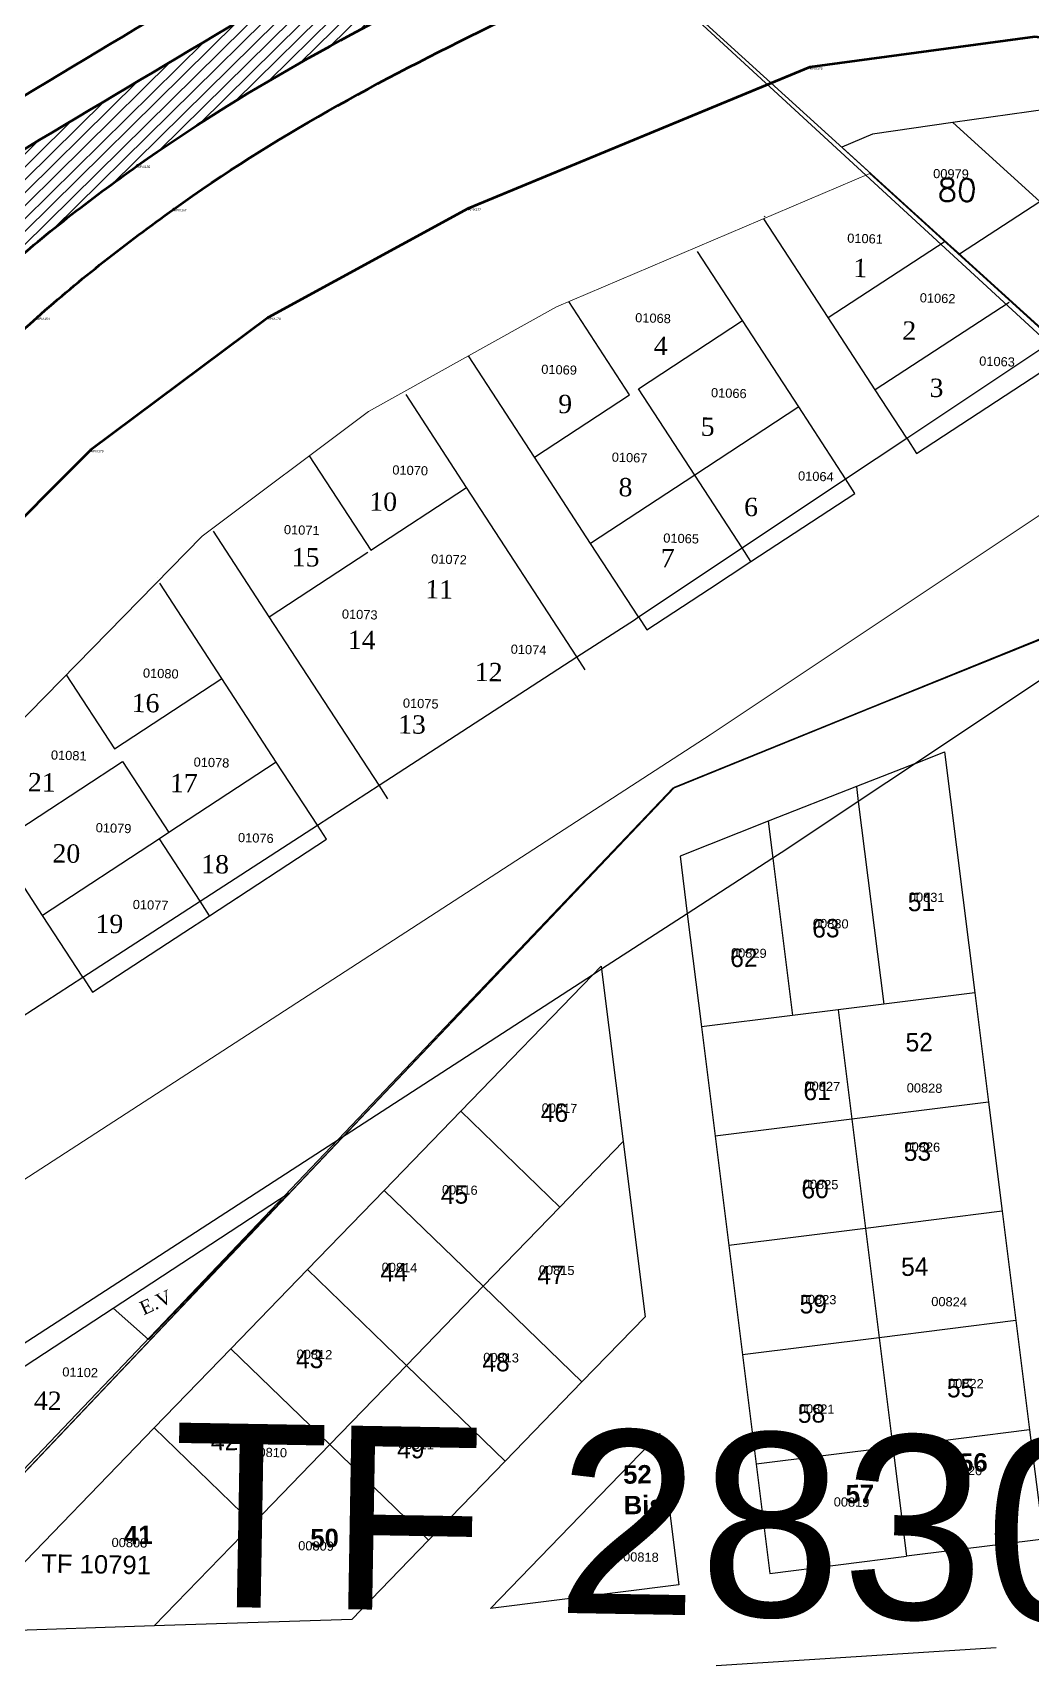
# Model space of a CAD drawing. Header units: metres. Extents: x 0 to 1324930, y 0 to 1631912.
# Drawn here: x 253748.6 to 253857.3, y 1631314.6 to 1631492.8 of the extents above; entities that cross this region are included whole.
import ezdxf
from ezdxf.enums import TextEntityAlignment as Align

# ---------------------------------------------------------------- set-up
doc = ezdxf.new("R2010")
doc.units = ezdxf.units.M
doc.header["$MEASUREMENT"] = 0
for name, color, linetype in [('A_revoir_niveau_0', 7, 'Continuous'), ('limites_parcelles', 7, 'Continuous'), ('limites_tf', 7, 'Continuous'), ('numero_lot', 7, 'Continuous'), ('numero_parcelle', 7, 'Continuous')]:
    doc.layers.add(name, color=color, linetype=linetype)
for name, color, linetype, lineweight in [('Div_Cont', 7, 'Continuous', 0), ('Numero Titre Foncier', 4, 'Continuous', 0), ('Régularisation', 1, 'Continuous', 40), ('Voirie', 252, 'Continuous', 0)]:
    doc.layers.add(name, color=color, linetype=linetype, lineweight=lineweight)
doc.layers.add('Lignes HT Vectorisées', color=6, linetype='Continuous', lineweight=0, true_color=0xff00ff)
doc.styles.get("Standard").update_dxf_attribs({"font": 'txt.shx'})
doc.styles.add('Style-Arial', font='arial.ttf')
doc.styles.add('style1', font='')
doc.styles.get('style1').set_extended_font_data('Times New Roman', bold=True)

msp = doc.modelspace()

# ---------------------------------------------------------------- hatches: boundary and pattern name
at = {"layer": 'voirie', "linetype": 'Continuous', "lineweight": 0}
h = msp.add_hatch(dxfattribs=at)
h.set_pattern_fill('HATCH', style=0, pattern_type=2)
h.set_pattern_definition([(44.628, (253668.0499, 1631419.1287), (-0.702501, 0.7116828), [])])
edge = h.paths.add_edge_path()
edge.add_line((254014.0793, 1631463.66775), (253932.93109, 1631503.37016))
edge.add_spline(control_points=[(253932.93109, 1631503.37016), (253924.09252, 1631507.6945), (253915.09848, 1631511.62657), (253905.97768, 1631515.40741), (253899.92181, 1631517.91774), (253893.64847, 1631519.63697), (253887.2927, 1631521.32485), (253883.30091, 1631522.38493), (253879.28576, 1631523.13048), (253875.20971, 1631523.67635), (253866.14483, 1631524.89033), (253856.92444, 1631525.11568), (253847.84401, 1631524.42704), (253840.3009, 1631523.85498), (253832.85261, 1631522.49576), (253825.45177, 1631520.45834), (253819.31819, 1631518.76978), (253813.36853, 1631516.94879), (253807.67377, 1631514.20063), (253799.46312, 1631510.23836), (253791.44754, 1631506.11622), (253783.65278, 1631501.49632), (253769.01177, 1631492.8187), (253754.39164, 1631484.12887), (253739.82402, 1631475.33933), (253733.47314, 1631471.50744), (253727.17317, 1631467.59583), (253720.82047, 1631463.76347), (253713.38388, 1631459.27723), (253705.76374, 1631455.13038), (253697.98561, 1631451.23046), (253690.62732, 1631447.54104), (253683.13811, 1631444.14849), (253675.43661, 1631441.29165), (253670.7603, 1631439.55699), (253666.08144, 1631437.83003), (253661.40557, 1631436.09464), (253655.08779, 1631433.74987), (253648.7612, 1631431.42864), (253642.45249, 1631429.05954)], knot_values=[0, 0, 0, 0, 0.093200309, 0.093200309, 0.093200309, 0.15508173, 0.15508173, 0.15508173, 0.193946821, 0.193946821, 0.193946821, 0.280380501, 0.280380501, 0.280380501, 0.352180884, 0.352180884, 0.352180884, 0.411686712, 0.411686712, 0.411686712, 0.497481536, 0.497481536, 0.497481536, 0.658631128, 0.658631128, 0.658631128, 0.728885801, 0.728885801, 0.728885801, 0.811127136, 0.811127136, 0.811127136, 0.888929419, 0.888929419, 0.888929419, 0.936170485, 0.936170485, 0.936170485, 1, 1, 1, 1], degree=3, periodic=0)
edge.add_line((253642.45249, 1631429.05954), (253634.56008, 1631426.09572))
edge.add_line((253634.56008, 1631426.09572), (253630.43622, 1631407.1851))
edge.add_spline(control_points=[(253630.43622, 1631407.1851), (253629.82756, 1631404.39402), (253633.35895, 1631402.30819), (253636.01409, 1631400.67875), (253639.34526, 1631398.63443), (253642.62531, 1631397.73497), (253646.19078, 1631397.2086), (253650.60421, 1631396.55705), (253655.09842, 1631396.24952), (253659.49086, 1631396.71624), (253663.44632, 1631397.13652), (253667.32498, 1631397.97817), (253671.13845, 1631399.54068), (253675.11377, 1631401.1695), (253678.87067, 1631402.94946), (253681.97406, 1631405.76046), (253686.35548, 1631409.72907), (253690.61522, 1631413.73649), (253694.82478, 1631417.84328), (253707.36409, 1631430.07644), (253719.77569, 1631442.42459), (253732.35531, 1631454.61538), (253736.55064, 1631458.68103), (253740.85815, 1631462.61547), (253745.19302, 1631466.54228), (253749.88185, 1631470.78974), (253754.88018, 1631474.60866), (253760.05769, 1631478.30202), (253771.43646, 1631486.41905), (253783.54398, 1631492.89833), (253796.10202, 1631499.18244), (253806.53792, 1631504.40462), (253817.02702, 1631508.64182), (253828.37892, 1631511.69215), (253836.5964, 1631513.90024), (253844.87437, 1631514.82893), (253853.19692, 1631515.15409), (253861.34503, 1631515.47243), (253869.55999, 1631515.16688), (253877.70646, 1631514.07993), (253886.49774, 1631512.90695), (253895.49556, 1631511.76924), (253903.4725, 1631507.99452)], knot_values=[0, 0, 0, 0, 0.027111142, 0.027111142, 0.027111142, 0.061125129, 0.061125129, 0.061125129, 0.103228568, 0.103228568, 0.103228568, 0.14114339, 0.14114339, 0.14114339, 0.18066748, 0.18066748, 0.18066748, 0.236468305, 0.236468305, 0.236468305, 0.402686169, 0.402686169, 0.402686169, 0.458120117, 0.458120117, 0.458120117, 0.518080447, 0.518080447, 0.518080447, 0.649857188, 0.649857188, 0.649857188, 0.759365469, 0.759365469, 0.759365469, 0.838637017, 0.838637017, 0.838637017, 0.916247019, 0.916247019, 0.916247019, 1, 1, 1, 1], degree=3, periodic=0)
edge.add_line((253903.4725, 1631507.99452), (254010.18091, 1631457.49964))
edge.add_line((254010.18091, 1631457.49964), (254014.0793, 1631463.66775))

# ---------------------------------------------------------------- linework, layer by layer
at = {"layer": 'A_revoir_niveau_0', "color": 3, "flags": 128}
msp.add_lwpolyline([(253757.38237, 1631353.83514), (253776.56454, 1631366.39544), (253761.24162, 1631350.39215), (253757.38237, 1631353.83514)], dxfattribs=at)
at = {"layer": 'A_revoir_niveau_0', "color": 7, "flags": 128}
msp.add_lwpolyline([(253675.23496, 1631299.96819), (253757.38237, 1631353.83514)], dxfattribs=at)
at = {"layer": 'Div_Cont', "color": 7}
for p, q in [((253828.3736, 1631472.77813), (253828.26187, 1631472.73095)), ((253762.23361, 1631433.43856), (253762.23361, 1631433.43856)), ((253752.18579, 1631423.24792), (253752.18814, 1631423.24431))]:
    msp.add_line(p, q, dxfattribs=at)
at = {"layer": 'Div_Cont', "color": 3}
msp.add_line((253819.94045, 1631430.61614), (253819.96521, 1631430.63235), dxfattribs=at)
at = {"layer": 'Div_Cont', "color": 1, "flags": 128}
msp.add_lwpolyline([(253770.88787, 1631398.49743), (253771.5164, 1631398.90899)], dxfattribs=at)
at = {"layer": 'Div_Cont', "color": 7, "flags": 128}
msp.add_lwpolyline([(253776.56454, 1631366.39544), (253757.38237, 1631353.83514)], dxfattribs=at)
at = {"layer": 'Lignes HT Vectorisées', "color": 5, "flags": 128}
msp.add_lwpolyline([(253756.66915, 1629670.28747), (253861.6214, 1629827.96483), (253775.88294, 1630131.98512), (253683.84738, 1630461.07475), (253586.37462, 1630811.1062), (253617.63126, 1631056.92065), (253648.5016, 1631303.4799), (253822.38623, 1631416.29853), (253967.16361, 1631512.85749)], dxfattribs=at)
at = {"layer": 'limites_parcelles'}
for p, q in [((253843.78787, 1631448.60241), (253950.85481, 1631520.01047)), ((253983.47234, 1631505.70453), (253844.73288, 1631413.17313)), ((253862.73998, 1631484.96998), (253848.82298, 1631482.98598)), ((253848.82298, 1631482.98598), (253840.04698, 1631481.73498)), ((253848.82298, 1631482.98598), (253858.28444, 1631474.38348)), ((253840.04698, 1631481.73498), (253836.73398, 1631480.30398)), ((253836.73398, 1631480.30398), (253847.98547, 1631470.07934)), ((253849.53198, 1631468.67398), (253858.28444, 1631474.38348)), ((253835.24209, 1631461.73821), (253828.22924, 1631472.51772)), ((253835.24209, 1631461.73821), (253847.98547, 1631470.07934)), ((253847.98547, 1631470.07934), (253849.53198, 1631468.67398)), ((253825.90931, 1631461.41357), (253821.00903, 1631468.94584)), ((253813.60373, 1631453.33832), (253807.00497, 1631463.48134)), ((253854.94916, 1631463.40403), (253840.3676, 1631453.85974)), ((253814.58265, 1631453.98071), (253825.90931, 1631461.41357)), ((253832.03157, 1631452.00298), (253825.90931, 1631461.41357)), ((253840.3676, 1631453.85974), (253835.24209, 1631461.73821)), ((253803.25599, 1631446.54784), (253796.08157, 1631457.57571)), ((253844.86947, 1631446.93986), (253861.22873, 1631457.65174)), ((253820.70561, 1631444.57056), (253814.58265, 1631453.98071)), ((253795.86991, 1631443.2309), (253789.27802, 1631453.36336)), ((253803.25599, 1631446.54784), (253813.60373, 1631453.33832)), ((253843.78787, 1631448.60241), (253840.3676, 1631453.85974)), ((253832.03157, 1631452.00298), (253820.70561, 1631444.57056)), ((253837.13189, 1631444.16322), (253832.03157, 1631452.00298)), ((253837.13189, 1631444.16322), (253843.78787, 1631448.60241)), ((253843.78787, 1631448.60241), (253844.86947, 1631446.93986)), ((253778.75321, 1631446.67243), (253785.43886, 1631436.39585)), ((253809.37825, 1631437.13724), (253803.25599, 1631446.54784)), ((253785.43886, 1631436.39585), (253795.86991, 1631443.2309)), ((253807.88127, 1631424.76812), (253795.86991, 1631443.2309)), ((253820.70561, 1631444.57056), (253809.37825, 1631437.13724)), ((253825.86159, 1631436.64652), (253820.70561, 1631444.57056)), ((253825.86159, 1631436.64652), (253837.13189, 1631444.16322)), ((253838.15486, 1631442.59081), (253837.13189, 1631444.16322)), ((253826.82958, 1631435.15885), (253838.15486, 1631442.59081)), ((253774.39167, 1631429.15706), (253768.3302, 1631438.47421)), ((253774.39167, 1631429.15706), (253785.13079, 1631436.19398)), ((253814.58875, 1631429.12813), (253809.37825, 1631437.13724)), ((253814.58875, 1631429.12813), (253825.86159, 1631436.64652)), ((253826.82958, 1631435.15885), (253825.86159, 1631436.64652)), ((253822.31071, 1631432.19343), (253826.82958, 1631435.15885)), ((253769.21912, 1631422.43769), (253762.46484, 1631432.81977)), ((253815.49632, 1631427.73311), (253822.31071, 1631432.19343)), ((253786.33968, 1631410.79166), (253774.39167, 1631429.15706)), ((253814.14227, 1631428.83034), (253814.58875, 1631429.12813)), ((253814.58875, 1631429.12813), (253815.49632, 1631427.73311)), ((253807.88127, 1631424.76812), (253814.14227, 1631428.83034)), ((253786.33968, 1631410.79166), (253807.88127, 1631424.76812)), ((253808.79052, 1631423.3705), (253807.88127, 1631424.76812)), ((253752.29192, 1631422.82142), (253757.5354, 1631414.7616)), ((253757.5354, 1631414.7616), (253769.21912, 1631422.43769)), ((253775.15249, 1631413.31745), (253769.21912, 1631422.43769)), ((253744.67955, 1631404.36123), (253758.42606, 1631413.39256)), ((253758.42606, 1631413.39256), (253763.46877, 1631405.64136)), ((253775.15249, 1631413.31745), (253763.46877, 1631405.64136)), ((253779.62849, 1631406.43735), (253775.15249, 1631413.31745)), ((253844.73288, 1631413.17313), (253838.3167, 1631410.64588)), ((253844.73288, 1631413.17313), (253838.5192, 1631409.02896)), ((253844.73288, 1631413.17313), (253847.92102, 1631414.4289)), ((253847.92102, 1631414.4289), (253851.20734, 1631388.18781)), ((253779.62849, 1631406.43735), (253786.33968, 1631410.79166)), ((253787.31228, 1631409.29667), (253786.33968, 1631410.79166)), ((253838.3167, 1631410.64588), (253828.71238, 1631406.86285)), ((253838.3167, 1631410.64588), (253838.5192, 1631409.02896)), ((253838.5192, 1631409.02896), (253830.62987, 1631403.76722)), ((253838.5192, 1631409.02896), (253841.28487, 1631386.94517)), ((253766.87048, 1631398.15979), (253779.62849, 1631406.43735)), ((253780.60648, 1631404.93407), (253779.62849, 1631406.43735)), ((253828.71238, 1631406.86285), (253819.10805, 1631403.07982)), ((253828.71238, 1631406.86285), (253829.21502, 1631402.84924)), ((253749.72226, 1631396.61003), (253744.67955, 1631404.36123)), ((253762.44203, 1631404.9668), (253749.72226, 1631396.61003)), ((253763.46877, 1631405.64136), (253762.44203, 1631404.9668)), ((253766.87048, 1631398.15979), (253762.44203, 1631404.9668)), ((253767.89602, 1631396.58342), (253780.60648, 1631404.93407)), ((253819.10805, 1631403.07982), (253819.89428, 1631396.80178)), ((253829.21502, 1631402.84924), (253819.89428, 1631396.80178)), ((253830.62987, 1631403.76722), (253829.21502, 1631402.84924)), ((253829.21502, 1631402.84924), (253831.3624, 1631385.70252)), ((253754.10313, 1631389.87616), (253766.87048, 1631398.15979)), ((253767.89602, 1631396.58342), (253766.87048, 1631398.15979)), ((253754.10313, 1631389.87616), (253749.72226, 1631396.61003)), ((253765.08558, 1631394.73698), (253767.89602, 1631396.58342)), ((253819.89428, 1631396.80178), (253810.56723, 1631390.75023)), ((253819.89428, 1631396.80178), (253821.43993, 1631384.45988)), ((253755.1652, 1631388.24364), (253765.08558, 1631394.73698)), ((253809.57578, 1631390.10696), (253662.51866, 1631294.69374)), ((253747.39193, 1631385.52185), (253754.10313, 1631389.87616)), ((253754.10313, 1631389.87616), (253755.1652, 1631388.24364)), ((253795.23265, 1631375.27961), (253809.57578, 1631390.10696)), ((253809.57578, 1631390.10696), (253810.52491, 1631391.08813)), ((253810.56723, 1631390.75023), (253809.57578, 1631390.10696)), ((253810.52491, 1631391.08813), (253810.56723, 1631390.75023)), ((253810.56723, 1631390.75023), (253812.91693, 1631371.98851)), ((253851.20734, 1631388.18781), (253841.28487, 1631386.94517)), ((253851.20734, 1631388.18781), (253852.69851, 1631376.28085)), ((253836.32363, 1631386.32385), (253831.3624, 1631385.70252)), ((253841.28487, 1631386.94517), (253836.32363, 1631386.32385)), ((253836.32363, 1631386.32385), (253837.81481, 1631374.41688)), ((253831.3624, 1631385.70252), (253821.43993, 1631384.45988)), ((253821.43993, 1631384.45988), (253822.9311, 1631372.55291)), ((253852.69851, 1631376.28085), (253837.81481, 1631374.41688)), ((253852.69851, 1631376.28085), (253854.18969, 1631364.37388)), ((253786.88939, 1631366.65468), (253795.23265, 1631375.27961)), ((253806.00768, 1631364.84418), (253795.23265, 1631375.27961)), ((253837.81481, 1631374.41688), (253822.9311, 1631372.55291)), ((253837.81481, 1631374.41688), (253839.30598, 1631362.50991)), ((253812.91693, 1631371.98851), (253806.00768, 1631364.84418)), ((253812.91693, 1631371.98851), (253815.30896, 1631352.8889)), ((253822.9311, 1631372.55291), (253824.42227, 1631360.64595)), ((253778.54612, 1631358.02976), (253786.88939, 1631366.65468)), ((253797.66551, 1631356.21818), (253786.88939, 1631366.65468)), ((253806.00768, 1631364.84418), (253797.66551, 1631356.21818)), ((253854.18969, 1631364.37388), (253839.30598, 1631362.50991)), ((253854.18969, 1631364.37388), (253855.68086, 1631352.46692)), ((253839.30598, 1631362.50991), (253824.42227, 1631360.64595)), ((253839.30598, 1631362.50991), (253840.79715, 1631350.60295)), ((253824.42227, 1631360.64595), (253825.91345, 1631348.73898)), ((253770.20286, 1631349.40483), (253778.54612, 1631358.02976)), ((253789.32335, 1631347.59219), (253778.54612, 1631358.02976)), ((253797.66551, 1631356.21818), (253789.32335, 1631347.59219)), ((253808.43553, 1631345.7876), (253797.66551, 1631356.21818)), ((253815.30896, 1631352.8889), (253808.43553, 1631345.7876)), ((253855.68086, 1631352.46692), (253840.79715, 1631350.60295)), ((253855.68086, 1631352.46692), (253857.17203, 1631340.55995)), ((253840.79715, 1631350.60295), (253825.91345, 1631348.73898)), ((253840.79715, 1631350.60295), (253842.28833, 1631338.69598)), ((253761.85959, 1631340.7799), (253770.20286, 1631349.40483)), ((253780.98118, 1631338.9662), (253770.20286, 1631349.40483)), ((253789.32335, 1631347.59219), (253780.98118, 1631338.9662)), ((253800.08973, 1631337.16512), (253789.32335, 1631347.59219)), ((253825.91345, 1631348.73898), (253827.40462, 1631336.83202)), ((253808.43553, 1631345.7876), (253800.08973, 1631337.16512)), ((253740.29897, 1631318.49139), (253761.85959, 1631340.7799)), ((253772.63901, 1631330.3402), (253761.85959, 1631340.7799)), ((253798.47155, 1631321.11486), (253816.90927, 1631340.16382)), ((253816.90927, 1631340.16382), (253818.97332, 1631323.68241)), ((253857.17203, 1631340.55995), (253842.28833, 1631338.69598)), ((253857.17203, 1631340.55995), (253858.66321, 1631328.65299)), ((253780.98118, 1631338.9662), (253772.63901, 1631330.3402)), ((253791.74393, 1631328.54265), (253780.98118, 1631338.9662)), ((253842.28833, 1631338.69598), (253827.40462, 1631336.83202)), ((253842.28833, 1631338.69598), (253843.7795, 1631326.78902)), ((253800.08973, 1631337.16512), (253791.74393, 1631328.54265)), ((253827.40462, 1631336.83202), (253828.89579, 1631324.92505)), ((253761.86309, 1631319.20659), (253772.63901, 1631330.3402)), ((253791.74393, 1631328.54265), (253783.39879, 1631319.92085)), ((253858.66321, 1631328.65299), (253843.7795, 1631326.78902)), ((253828.89579, 1631324.92505), (253843.7795, 1631326.78902)), ((253818.97332, 1631323.68241), (253798.47155, 1631321.11486)), ((253761.86309, 1631319.20659), (253740.29897, 1631318.49139)), ((253783.39879, 1631319.92085), (253761.86309, 1631319.20659)), ((253823.04975, 1631314.90957), (253853.52818, 1631316.86506))]:
    msp.add_line(p, q, dxfattribs=at)
at = {"layer": 'limites_tf', "color": 5, "linetype": 'Continuous', "lineweight": 30}
for p, q in [((253862.43798, 1631456.92998), (253817.16198, 1631498.10298)), ((253818.46112, 1631410.52824), (253905.63421, 1631445.9457)), ((253674.28219, 1631258.3861), (253818.46112, 1631410.52824))]:
    msp.add_line(p, q, dxfattribs=at)
at = {"layer": 'limites_tf', "color": 5, "linetype": 'Continuous', "lineweight": 30, "flags": 128}
for points in [[(253842.15442, 1631567.68608), (254094.92937, 1631456.81988), (254025.18755, 1631439.00592), (253929.8697, 1631439.64472), (253861.19945, 1631457.14859), (253816.5706, 1631498.26227), (253779.16867, 1631547.83124), (253842.15442, 1631567.68608)], [(254274.3391, 1631378.1314), (254094.97659, 1631456.79917), (254025.54142, 1631439.00818), (253929.86455, 1631439.79262), (253905.63554, 1631445.95606), (253905.63226, 1631445.9569), (253818.46188, 1631410.54391), (253674.27791, 1631258.40656), (253665.39446, 1631185.37207), (253745.9845, 1631186.0244), (253792.46809, 1631183.4664), (253798.24587, 1631304.46971), (253966.13604, 1631327.31189), (253984.26304, 1631250.78612), (254072.17321, 1631231.50437), (254122.35522, 1631360.28414), (254263.72559, 1631310.14601), (254286.77006, 1631375.1232), (254274.3391, 1631378.1314)]]:
    msp.add_lwpolyline(points, close=True, dxfattribs=at)
at = {"layer": 'Régularisation', "color": 1, "linetype": 'Continuous', "lineweight": 13, "flags": 128}
msp.add_lwpolyline([(253839.76443, 1631477.42891), (253862.45466, 1631456.80814), (253905.62383, 1631445.70834), (253818.36445, 1631410.504), (253673.8142, 1631258.71461), (253664.56035, 1631257.26015), (253678.09187, 1631366.54965), (253696.37845, 1631371.50071), (253714.56069, 1631385.71313), (253732.85133, 1631402.99468), (253767.09586, 1631437.91941), (253785.21246, 1631451.52241), (253805.64861, 1631462.90386), (253839.76443, 1631477.42891)], close=True, dxfattribs=at)
at = {"layer": 'voirie', "color": 7, "linetype": 'Continuous', "lineweight": 80, "flags": 128}
msp.add_lwpolyline([(254002.58234, 1631434.17948), (253967.65807, 1631449.19155), (253947.45604, 1631459.72693), (253905.07688, 1631480.78653), (253881.83975, 1631489.15857), (253857.73091, 1631492.34217), (253833.24277, 1631489.01209), (253796.06121, 1631473.64517), (253774.26252, 1631461.75045), (253754.96645, 1631447.32442), (253719.98113, 1631412.27083), (253702.07385, 1631395.34374), (253685.77738, 1631383.00328)], dxfattribs=at)
at = {"layer": 'voirie', "color": 7, "linetype": 'Continuous', "lineweight": 80}
for points, knots in [([(253846.97236, 1631529.4118), (253839.08653, 1631527.97597), (253831.20071, 1631526.54014), (253823.31489, 1631525.10431), (253816.7607, 1631523.91094), (253810.4496, 1631521.44454), (253804.44769, 1631518.51167), (253802.3851, 1631517.50377), (253800.34806, 1631516.47293), (253798.31987, 1631515.40962), (253796.29973, 1631514.35053), (253794.2743, 1631513.30488), (253792.27152, 1631512.21333), (253788.27141, 1631510.0332), (253784.30616, 1631507.79294), (253780.38949, 1631505.46759), (253765.75146, 1631496.7769), (253751.17129, 1631487.99578), (253736.5911, 1631479.2124), (253730.69882, 1631475.66278), (253724.85248, 1631472.03993), (253718.96109, 1631468.48564), (253711.10119, 1631463.74374), (253702.99387, 1631459.45434), (253694.78208, 1631455.31734), (253688.07551, 1631451.93866), (253681.26772, 1631448.7998), (253674.25702, 1631446.13441), (253669.29105, 1631444.2464), (253664.30871, 1631442.42368), (253659.30409, 1631440.64838), (253656.29726, 1631439.58175), (253653.29238, 1631438.5153), (253650.2695, 1631437.49394), (253648.76544, 1631436.98575), (253647.24421, 1631436.5385), (253645.72661, 1631436.06824), (253644.22847, 1631435.60401), (253642.71167, 1631435.20014), (253641.19683, 1631434.81382), (253638.92435, 1631434.23428), (253636.45337, 1631434.35236), (253634.14674, 1631434.93108), (253631.67123, 1631435.55219), (253629.42484, 1631436.66814), (253627.34581, 1631438.24947), (253625.071, 1631439.9797), (253623.03773, 1631441.7237), (253621.24395, 1631443.84628), (253620.31636, 1631444.9439), (253619.41603, 1631446.03985), (253618.59577, 1631447.21077), (253618.18571, 1631447.79614), (253617.79123, 1631448.38786), (253617.39698, 1631448.98407), (253617.00554, 1631449.57602), (253616.63803, 1631450.16228), (253616.29109, 1631450.79886), (253614.88498, 1631453.37875), (253613.93829, 1631456.22331), (253613.97241, 1631459.09382), (253614.00543, 1631461.87161), (253614.07541, 1631464.64935), (253614.112, 1631467.42736), (253614.18468, 1631472.94417), (253614.23573, 1631478.46109), (253614.31727, 1631483.97786), (253614.3988, 1631489.49448), (253614.87535, 1631494.99157), (253615.54265, 1631500.48377), (253616.72789, 1631510.23881), (253618.68159, 1631519.81319), (253620.90443, 1631529.38856), (253623.44195, 1631540.3195), (253626.26668, 1631551.095), (253629.73383, 1631561.76592), (253633.66453, 1631573.8635), (253637.81947, 1631585.84721), (253643.10637, 1631597.38485), (253650.43878, 1631613.38641), (253657.84159, 1631629.32898), (253665.42929, 1631645.19704)], [0, 0, 0, 0, 0.051896837, 0.051896837, 0.051896837, 0.095030183, 0.095030183, 0.095030183, 0.109853205, 0.109853205, 0.109853205, 0.124617321, 0.124617321, 0.124617321, 0.154105529, 0.154105529, 0.154105529, 0.264313703, 0.264313703, 0.264313703, 0.308852101, 0.308852101, 0.308852101, 0.36827218, 0.36827218, 0.36827218, 0.416800561, 0.416800561, 0.416800561, 0.451175302, 0.451175302, 0.451175302, 0.471828025, 0.471828025, 0.471828025, 0.482103952, 0.482103952, 0.482103952, 0.492248035, 0.492248035, 0.492248035, 0.507465587, 0.507465587, 0.507465587, 0.523797331, 0.523797331, 0.523797331, 0.541667003, 0.541667003, 0.541667003, 0.550907655, 0.550907655, 0.550907655, 0.555527257, 0.555527257, 0.555527257, 0.56011384, 0.56011384, 0.56011384, 0.578702226, 0.578702226, 0.578702226, 0.596690139, 0.596690139, 0.596690139, 0.632412087, 0.632412087, 0.632412087, 0.668133066, 0.668133066, 0.668133066, 0.731579424, 0.731579424, 0.731579424, 0.804007711, 0.804007711, 0.804007711, 0.886119354, 0.886119354, 0.886119354, 1, 1, 1, 1]), ([(254014.0793, 1631463.66775), (253987.0299, 1631476.90189), (253959.9805, 1631490.13602), (253932.93109, 1631503.37016), (253924.09252, 1631507.6945), (253915.09848, 1631511.62657), (253905.97768, 1631515.40741), (253899.92181, 1631517.91774), (253893.64847, 1631519.63697), (253887.2927, 1631521.32485), (253883.30091, 1631522.38493), (253879.28576, 1631523.13048), (253875.20971, 1631523.67635), (253866.14483, 1631524.89033), (253856.92444, 1631525.11568), (253847.84401, 1631524.42704), (253840.3009, 1631523.85498), (253832.85261, 1631522.49576), (253825.45177, 1631520.45834), (253819.31819, 1631518.76978), (253813.36853, 1631516.94879), (253807.67377, 1631514.20063), (253799.46312, 1631510.23836), (253791.44754, 1631506.11622), (253783.65278, 1631501.49632), (253769.01177, 1631492.8187), (253754.39164, 1631484.12887), (253739.82402, 1631475.33933), (253733.47314, 1631471.50744), (253727.17317, 1631467.59583), (253720.82047, 1631463.76347), (253713.38388, 1631459.27723), (253705.76374, 1631455.13038), (253697.98561, 1631451.23046), (253690.62732, 1631447.54104), (253683.13811, 1631444.14849), (253675.43661, 1631441.29165), (253670.7603, 1631439.55699), (253666.08144, 1631437.83003), (253661.40557, 1631436.09464), (253655.08779, 1631433.74987), (253648.7612, 1631431.42864), (253642.45249, 1631429.05954), (253639.82169, 1631428.0716), (253637.19089, 1631427.08366), (253634.56008, 1631426.09572)], [0, 0, 0, 0, 0.217425325, 0.217425325, 0.217425325, 0.288470472, 0.288470472, 0.288470472, 0.335641718, 0.335641718, 0.335641718, 0.365267973, 0.365267973, 0.365267973, 0.431155025, 0.431155025, 0.431155025, 0.485887341, 0.485887341, 0.485887341, 0.531247709, 0.531247709, 0.531247709, 0.596647771, 0.596647771, 0.596647771, 0.719489601, 0.719489601, 0.719489601, 0.773043646, 0.773043646, 0.773043646, 0.835734938, 0.835734938, 0.835734938, 0.89504241, 0.89504241, 0.89504241, 0.93105354, 0.93105354, 0.93105354, 0.979709788, 0.979709788, 0.979709788, 1, 1, 1, 1]), ([(253634.56008, 1631426.09572), (253633.18546, 1631419.79218), (253631.81084, 1631413.48864), (253630.43622, 1631407.1851), (253629.82756, 1631404.39402), (253633.35895, 1631402.30819), (253636.01409, 1631400.67875), (253639.34526, 1631398.63443), (253642.62531, 1631397.73497), (253646.19078, 1631397.2086), (253650.60421, 1631396.55705), (253655.09842, 1631396.24952), (253659.49086, 1631396.71624), (253663.44632, 1631397.13652), (253667.32498, 1631397.97817), (253671.13845, 1631399.54068), (253675.11377, 1631401.1695), (253678.87067, 1631402.94946), (253681.97406, 1631405.76046), (253686.35548, 1631409.72907), (253690.61522, 1631413.73649), (253694.82478, 1631417.84328), (253707.36409, 1631430.07644), (253719.77569, 1631442.42459), (253732.35531, 1631454.61538), (253736.55064, 1631458.68103), (253740.85815, 1631462.61547), (253745.19302, 1631466.54228), (253749.88185, 1631470.78974), (253754.88018, 1631474.60866), (253760.05769, 1631478.30202), (253771.43646, 1631486.41905), (253783.54398, 1631492.89833), (253796.10202, 1631499.18244), (253806.53792, 1631504.40462), (253817.02702, 1631508.64182), (253828.37892, 1631511.69215), (253836.5964, 1631513.90024), (253844.87437, 1631514.82893), (253853.19692, 1631515.15409), (253861.34503, 1631515.47243), (253869.55999, 1631515.16688), (253877.70646, 1631514.07993), (253886.49774, 1631512.90695), (253895.49556, 1631511.76924), (253903.4725, 1631507.99452), (253939.04197, 1631491.16289), (253974.61144, 1631474.33126), (254010.18091, 1631457.49964)], [0, 0, 0, 0, 0.042677889, 0.042677889, 0.042677889, 0.061574792, 0.061574792, 0.061574792, 0.085283088, 0.085283088, 0.085283088, 0.114629864, 0.114629864, 0.114629864, 0.141057105, 0.141057105, 0.141057105, 0.168606032, 0.168606032, 0.168606032, 0.207500106, 0.207500106, 0.207500106, 0.323356634, 0.323356634, 0.323356634, 0.361994988, 0.361994988, 0.361994988, 0.403788304, 0.403788304, 0.403788304, 0.495638815, 0.495638815, 0.495638815, 0.57196785, 0.57196785, 0.57196785, 0.627221395, 0.627221395, 0.627221395, 0.681316817, 0.681316817, 0.681316817, 0.739693993, 0.739693993, 0.739693993, 1, 1, 1, 1]), ([(253618.55824, 1630811.93265), (253615.63997, 1630812.82328), (253612.72169, 1630813.71392), (253609.80341, 1630814.60455), (253607.05162, 1630815.44437), (253604.28836, 1630818.63114), (253604.598, 1630821.48949), (253608.87948, 1630861.01292), (253613.67903, 1630900.534), (253618.0762, 1630940.07349), (253623.13628, 1630985.57397), (253628.26861, 1631030.97607), (253633.22377, 1631076.57602), (253634.31753, 1631086.64138), (253634.39086, 1631096.77214), (253634.41747, 1631106.86791), (253634.44129, 1631115.90721), (253633.98282, 1631124.94361), (253633.08346, 1631133.97814), (253632.01873, 1631144.67388), (253630.47772, 1631155.23103), (253628.29266, 1631165.75292), (253626.55485, 1631174.1211), (253624.46273, 1631182.35637), (253622.24574, 1631190.5837), (253615.78429, 1631214.56245), (253606.59298, 1631237.58606), (253600.20021, 1631261.73134), (253597.02759, 1631273.71423), (253595.43699, 1631285.93114), (253594.14985, 1631298.19839), (253593.06189, 1631308.5673), (253593.03743, 1631319.04618), (253593.55566, 1631329.43791), (253594.18821, 1631342.12203), (253596.8899, 1631354.52544), (253600.11073, 1631367.00814), (253602.25784, 1631375.32955), (253604.95445, 1631382.5885), (253611.01108, 1631389.97685), (253613.64233, 1631393.18665), (253616.79236, 1631396.78606), (253620.28523, 1631395.97577), (253624.37848, 1631395.0262), (253628.45969, 1631393.20247), (253632.60674, 1631392.01069), (253636.54384, 1631390.87924), (253640.4687, 1631389.65467), (253644.4538, 1631388.7467), (253649.76195, 1631387.53729), (253655.40542, 1631388.43188), (253660.81272, 1631389.2975), (253665.21546, 1631390.00231), (253669.48953, 1631390.98203), (253673.64437, 1631392.89826), (253678.23814, 1631395.01694), (253682.491, 1631397.4358), (253686.07303, 1631400.81374), (253690.2231, 1631404.72736), (253694.32327, 1631408.6534), (253698.38904, 1631412.63602), (253711.29332, 1631425.2764), (253724.0934, 1631438.01181), (253737.03345, 1631450.61692), (253740.95536, 1631454.43732), (253745.02888, 1631458.08556), (253749.10996, 1631461.74575), (253753.83581, 1631465.98421), (253758.82834, 1631469.83763), (253764.00603, 1631473.56729), (253774.84124, 1631481.37225), (253786.41248, 1631487.56758), (253798.46204, 1631493.48), (253808.96389, 1631498.63299), (253819.55777, 1631502.66611), (253830.92502, 1631505.69349), (253838.2665, 1631507.6487), (253845.65504, 1631508.61555), (253853.09052, 1631508.93165), (253861.20689, 1631509.27669), (253869.39863, 1631508.89186), (253877.51441, 1631507.75705), (253885.4398, 1631506.64885), (253893.54476, 1631505.62291), (253900.744, 1631502.22811), (253936.62922, 1631485.30643), (253972.51445, 1631468.38475), (254008.39968, 1631451.46308)], [0, 0, 0, 0, 0.008738248, 0.008738248, 0.008738248, 0.016977969, 0.016977969, 0.016977969, 0.130911466, 0.130911466, 0.130911466, 0.262021663, 0.262021663, 0.262021663, 0.290961855, 0.290961855, 0.290961855, 0.316873591, 0.316873591, 0.316873591, 0.347549798, 0.347549798, 0.347549798, 0.371946938, 0.371946938, 0.371946938, 0.443052896, 0.443052896, 0.443052896, 0.478341576, 0.478341576, 0.478341576, 0.508169358, 0.508169358, 0.508169358, 0.544577094, 0.544577094, 0.544577094, 0.568847772, 0.568847772, 0.568847772, 0.579391936, 0.579391936, 0.579391936, 0.591748551, 0.591748551, 0.591748551, 0.603479571, 0.603479571, 0.603479571, 0.619105246, 0.619105246, 0.619105246, 0.631827968, 0.631827968, 0.631827968, 0.645894731, 0.645894731, 0.645894731, 0.66219222, 0.66219222, 0.66219222, 0.713918545, 0.713918545, 0.713918545, 0.729595902, 0.729595902, 0.729595902, 0.747750107, 0.747750107, 0.747750107, 0.785740962, 0.785740962, 0.785740962, 0.818852057, 0.818852057, 0.818852057, 0.840236657, 0.840236657, 0.840236657, 0.863579545, 0.863579545, 0.863579545, 0.886374843, 0.886374843, 0.886374843, 1, 1, 1, 1])]:
    msp.add_open_spline(points, degree=3, knots=knots, dxfattribs=at)
for p in [(253833.24277, 1631489.01209), (253760.05769, 1631478.30202), (253764.00603, 1631473.56729), (253796.06121, 1631473.64517), (253749.10996, 1631461.74575), (253774.26252, 1631461.75045), (253754.96645, 1631447.32442)]:
    msp.add_point(p, dxfattribs=at)

# ---------------------------------------------------------------- texts
at = {"layer": 'Numero Titre Foncier', "color": 4, "linetype": 'Continuous', "lineweight": 13, "style": 'Style-Arial'}
for s, height, p in [('TF 2830', 19.99996, (253815.81772, 1631330.45668)), ('TF 10791', 1.999996, (253755.53719, 1631325.91941))]:
    msp.add_text(s, height=height, rotation=359, dxfattribs=at).set_placement(p, align=Align.MIDDLE_CENTER)
at = {"layer": 'numero_lot', "color": 7, "linetype": 'Continuous', "lineweight": 0}
msp.add_text('80', height=2.479, rotation=359.46641, dxfattribs=at).set_placement((253849.27298, 1631475.64898), align=Align.MIDDLE_CENTER)
at = {"layer": 'numero_lot', "color": 7, "lineweight": 0, "char_height": 2, "attachment_point": 5, "rotation": 359.2983956, "line_spacing_factor": 0.6}
for s, insert in [('\\fTimes New Roman|b0|i0|c00|p23;1', (253838.72605, 1631467.1479)), ('\\fTimes New Roman|b0|i0|c00|p23;2', (253844.06963, 1631460.32573)), ('\\fTimes New Roman|b0|i0|c00|p23;4', (253817.00865, 1631458.66776)), ('\\fTimes New Roman|b0|i0|c00|p23;3', (253847.0364, 1631454.07415)), ('\\fTimes New Roman|b0|i0|c00|p23;9', (253806.60522, 1631452.31528)), ('\\fTimes New Roman|b0|i0|c00|p23;5', (253822.11791, 1631449.84251)), ('\\fTimes New Roman|b0|i0|c00|p23;8', (253813.17129, 1631443.25226)), ('\\fTimes New Roman|b0|i0|c00|p23;10', (253786.79546, 1631441.67518)), ('\\fTimes New Roman|b0|i0|c00|p23;6', (253826.84466, 1631441.10178)), ('\\fTimes New Roman|b0|i0|c00|p23;15', (253778.35461, 1631435.62578)), ('\\fTimes New Roman|b0|i0|c00|p23;7', (253817.7643, 1631435.53462)), ('\\fTimes New Roman|b0|i0|c00|p23;11', (253792.89139, 1631432.13938)), ('\\fTimes New Roman|b0|i0|c00|p23;14', (253784.45691, 1631426.62942)), ('\\fTimes New Roman|b0|i0|c00|p23;12', (253798.28025, 1631423.13227)), ('\\fTimes New Roman|b0|i0|c00|p23;16', (253760.92732, 1631419.73388)), ('\\fTimes New Roman|b0|i0|c00|p23;13', (253789.92659, 1631417.40571)), ('\\fTimes New Roman|b0|i0|c00|p23;21', (253749.62732, 1631411.11605)), ('\\fTimes New Roman|b0|i0|c00|p23;17', (253765.09421, 1631411.02455)), ('\\fTimes New Roman|b0|i0|c00|p23;20', (253752.30363, 1631403.34473)), ('\\fTimes New Roman|b0|i0|c00|p23;18', (253768.49597, 1631402.17654)), ('\\fTimes New Roman|b0|i0|c00|p23;19', (253756.98953, 1631395.68043)), ('\\fTimes New Roman|b0|i0|c00|p23;42', (253750.28233, 1631343.7396))]:
    msp.add_mtext(s, dxfattribs=dict(at, insert=insert))
at = {"layer": 'numero_lot', "color": 7, "lineweight": 13, "char_height": 1.999996, "attachment_point": 5, "rotation": 0.9999764, "line_spacing_factor": 0.6}
for s, insert in [('\\fComic Sans MS|b0|i0|c00|p71;51', (253845.39545, 1631398.06943)), ('\\fComic Sans MS|b0|i0|c00|p71;63', (253834.9861, 1631395.19483)), ('\\fComic Sans MS|b0|i0|c00|p71;62', (253826.05474, 1631391.98714)), ('\\fComic Sans MS|b0|i0|c00|p71;52', (253845.1485, 1631382.78733)), ('\\fComic Sans MS|b0|i0|c00|p71;61', (253834.03353, 1631377.4773)), ('\\fComic Sans MS|b0|i0|c00|p71;46', (253805.4363, 1631375.08801)), ('\\fComic Sans MS|b0|i0|c00|p71;53', (253844.9527, 1631370.86724)), ('\\fComic Sans MS|b0|i0|c00|p71;60', (253833.81378, 1631366.77901)), ('\\fComic Sans MS|b0|i0|c00|p71;47', (253805.05745, 1631357.43555)), ('\\fComic Sans MS|b0|i0|c00|p71;54', (253844.66227, 1631358.33438)), ('\\fComic Sans MS|b0|i0|c00|p71;59', (253833.61108, 1631354.24768)), ('\\fComic Sans MS|b0|i0|c00|p71;55', (253849.65142, 1631345.10124)), ('\\fComic Sans MS|b0|i0|c00|p71;58', (253833.42282, 1631342.32772))]:
    msp.add_mtext(s, dxfattribs=dict(at, insert=insert))
at = {"layer": 'numero_lot', "color": 7, "linetype": 'Continuous', "lineweight": 0, "char_height": 1.999996, "attachment_point": 5, "rotation": 0.9999764, "line_spacing_factor": 0.6}
for s, insert in [('\\fComic Sans MS|b0|i0|c00|p71;45', (253794.55474, 1631366.1811)), ('\\fComic Sans MS|b0|i0|c00|p71;44', (253787.96467, 1631357.7345)), ('\\fComic Sans MS|b0|i0|c00|p71;43', (253778.77873, 1631348.26647)), ('\\fComic Sans MS|b0|i0|c00|p71;48', (253799.06734, 1631347.91131)), ('\\fComic Sans MS|b0|i0|c00|p71;42', (253769.51819, 1631339.33185)), ('\\fComic Sans MS|b0|i0|c00|p71;49', (253789.78991, 1631338.44168))]:
    msp.add_mtext(s, dxfattribs=dict(at, insert=insert))
at = {"layer": 'numero_lot', "color": 7, "lineweight": 0, "insert": (253760.09201, 1631354.39264), "char_height": 1.5, "width": 2.27018, "attachment_point": 1, "rotation": 24.4923025}
msp.add_mtext('\\fTimes New Roman|b0|i0|c00|p23;E.V', dxfattribs=at)
at = {"layer": 'numero_lot', "color": 7, "lineweight": 13, "char_height": 2, "attachment_point": 7, "rotation": 0.9999764, "line_spacing_factor": 0.72, "style": 'style1'}
for s, insert in [('\\fArial|b1|i0|c00|p39;56', (253849.50959, 1631335.9523)), ('\\fArial|b1|i0|c00|p39;57', (253837.15298, 1631332.53013))]:
    msp.add_mtext(s, dxfattribs=dict(at, insert=insert))
at = {"layer": 'numero_lot', "color": 7, "lineweight": 13, "insert": (253812.99159, 1631331.32548), "char_height": 2, "attachment_point": 7, "rotation": 0.9999764, "style": 'style1'}
msp.add_mtext('\\fArial|b1|i0|c00|p39;52\\PBis', dxfattribs=at)
at = {"layer": 'numero_lot', "color": 7, "linetype": 'Continuous', "lineweight": 0, "char_height": 2, "attachment_point": 7, "rotation": 0.9999764, "line_spacing_factor": 0.72, "style": 'style1'}
for s, insert in [('\\fArial|b1|i0|c00|p39;41', (253758.59369, 1631328.07634)), ('\\fArial|b1|i0|c00|p39;50', (253778.87852, 1631327.72112))]:
    msp.add_mtext(s, dxfattribs=dict(at, insert=insert))
at = {"layer": 'numero_parcelle', "color": 5, "lineweight": 0, "style": 'Style-Arial'}
for s, rotation, p in [('00979', 359.26587, (253846.67372, 1631477.9345)), ('01061', 358.26587, (253837.32931, 1631470.90512, 0.00002)), ('01062', 358.26587, (253845.22759, 1631464.40994, 0.00002)), ('01068', 358.26587, (253814.24453, 1631462.24013, 0.00002)), ('01063', 358.26587, (253851.69713, 1631457.51708, 0.00002)), ('01069', 358.26587, (253804.01934, 1631456.6239, 0.00002)), ('01066', 358.26587, (253822.49824, 1631454.07065, 0.00002)), ('01067', 358.26587, (253811.69571, 1631447.04832, 0.00002)), ('01070', 358.26587, (253787.80679, 1631445.65667, 0.00002)), ('01064', 358.26587, (253831.97375, 1631445.00527, 0.00002)), ('01071', 358.26587, (253776.00514, 1631439.15209, 0.00002)), ('01065', 358.26587, (253817.3031, 1631438.23963, 0.00002)), ('01072', 358.26587, (253792.03002, 1631435.95767, 0.00002)), ('01073', 358.26587, (253782.31459, 1631429.95845, 0.00002)), ('01074', 358.26587, (253800.69599, 1631426.12767, 0.00002)), ('01080', 358.26587, (253760.65687, 1631423.52795, 0.00002)), ('01075', 358.26587, (253788.95647, 1631420.25566, 0.00002)), ('01081', 358.26587, (253750.6394, 1631414.59779, 0.00002)), ('01078', 358.26587, (253766.17596, 1631413.8294, 0.00002)), ('01079', 358.26587, (253755.51383, 1631406.68122, 0.00002)), ('01076', 358.26587, (253771.00438, 1631405.60781, 0.00002)), ('00831', 359, (253844.03015, 1631399.12461)), ('01077', 358.26587, (253759.54904, 1631398.31192, 0.00002)), ('00830', 359, (253833.58873, 1631396.24944)), ('00829', 359, (253824.66963, 1631393.04196)), ('00827', 359, (253832.66823, 1631378.53247)), ('00828', 359, (253843.79723, 1631378.33821)), ('00817', 359, (253804.05685, 1631376.14293)), ('00826', 359, (253843.55532, 1631371.92185)), ('00816', 359, (253793.20453, 1631367.23653)), ('00825', 359, (253832.4815, 1631367.83476)), ('00814', 359, (253786.63898, 1631358.79036)), ('00815', 359, (253803.74875, 1631358.49171)), ('00823', 359, (253832.26276, 1631355.30315)), ('00824', 359, (253846.47159, 1631355.05514)), ('00812', 359, (253777.38136, 1631349.32108)), ('00813', 359, (253797.69921, 1631348.96643)), ('01102', 358.26587, (253751.87739, 1631347.39069, 0.00002)), ('00822', 359, (253848.30121, 1631346.15668)), ('00821', 359, (253832.05469, 1631343.38284)), ('00810', 359, (253772.4519, 1631338.63802)), ('00811', 359, (253788.44159, 1631339.49714)), ('00820', 359, (253848.13582, 1631336.68156)), ('00819', 359, (253835.85054, 1631333.2271)), ('00808', 359, (253757.23407, 1631328.80585)), ('00809', 359, (253777.55192, 1631328.4512)), ('00818', 359, (253812.91917, 1631327.24215))]:
    msp.add_text(s, height=1, rotation=rotation, dxfattribs=at).set_placement(p, align=Align.TOP_LEFT)
at = {"layer": 'voirie', "color": 7, "linetype": 'Continuous', "lineweight": 80, "style": 'Style-Arial'}
for s, p in [('APIX176', (253833.24277, 1631489.01209)), ('APIX156', (253760.05769, 1631478.30202)), ('APIX157', (253764.00603, 1631473.56729)), ('APIX177', (253796.06121, 1631473.64517)), ('APIX154', (253749.10996, 1631461.74575)), ('APIX178', (253774.26252, 1631461.75045)), ('APIX179', (253754.96645, 1631447.32442))]:
    msp.add_text(s, height=0.25, rotation=359.628, dxfattribs=at).set_placement(p, align=Align.TOP_LEFT)

doc.saveas('drawing.dxf')
